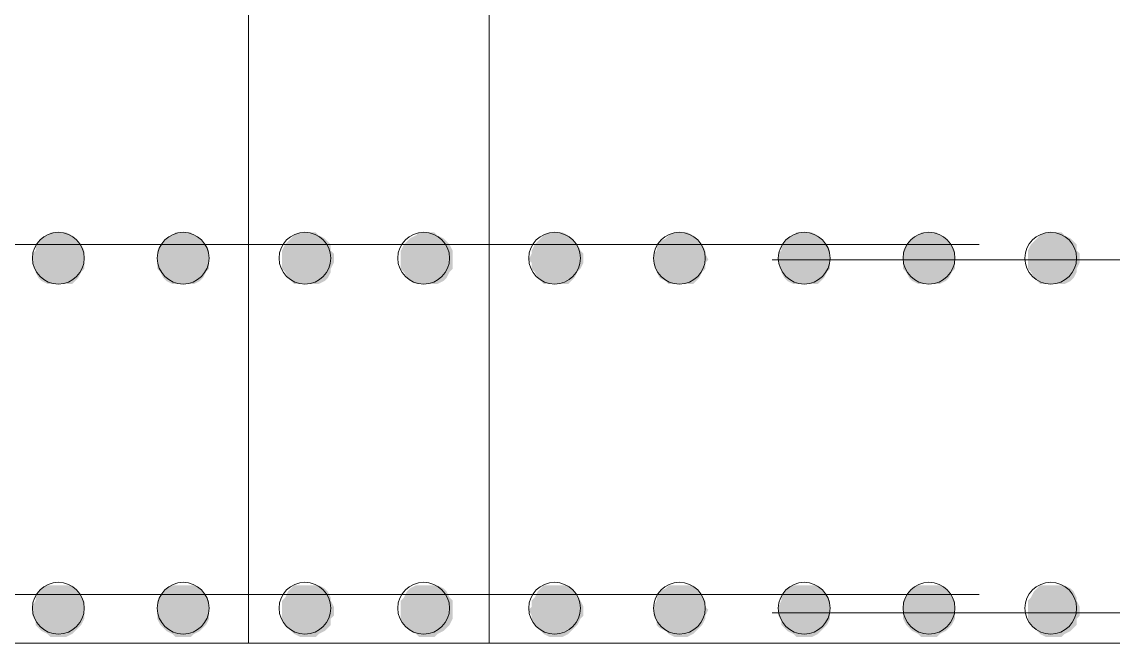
# Model space of a CAD drawing. Header units: inches. Extents: x 2 to 136, y 1 to 96.
# Drawn here: x 17.33 to 24.35, y 44.94 to 48.94 of the extents above; entities that cross this region are included whole.
import ezdxf

# ---------------------------------------------------------------- set-up
doc = ezdxf.new("R2010")
doc.units = ezdxf.units.IN
doc.header["$MEASUREMENT"] = 0
doc.layers.add('PDF_COLUMN', color=251, linetype='Continuous', true_color=0x636466)
doc.layers.add('PDF_Outer Line', color=165, linetype='Continuous', true_color=0x5258ac)
doc.layers.add('PDF_FLOOR LINES', color=7, linetype='Continuous')

msp = doc.modelspace()

# ---------------------------------------------------------------- linework, layer by layer
at = {"layer": 'PDF_COLUMN', "lineweight": 0}
for centre in [(17.569, 47.4198), (18.3719, 47.4198), (20.761, 47.4198), (21.5639, 47.4198), (22.3668, 47.4198), (23.1697, 47.4198), (23.953, 47.4198), (17.569, 45.1677), (18.3719, 45.1677), (20.761, 45.1677), (21.5639, 45.1677), (22.3668, 45.1677), (23.1697, 45.1677), (23.953, 45.1677)]:
    msp.add_circle(centre, 0.1665, dxfattribs=at)
at = {"layer": 'PDF_COLUMN', "color": 7, "lineweight": 0}
for centre in [(19.1552, 47.4198), (19.919, 47.4198), (19.1552, 45.1677), (19.919, 45.1677)]:
    msp.add_circle(centre, 0.1665, dxfattribs=at)
at = {"layer": 'PDF_COLUMN', "transparency": 33554559}
for points in [[(17.4613, 47.547), (17.6963, 47.5275), (17.4417, 47.5275)], [(17.5005, 47.5666), (17.6767, 47.547), (17.4613, 47.547)], [(17.6767, 47.547), (17.4613, 47.547), (17.6963, 47.5275)], [(17.5201, 47.5862), (17.6572, 47.5666), (17.5005, 47.5666)], [(17.6572, 47.5666), (17.5005, 47.5666), (17.6767, 47.547)], [(17.5592, 47.5862), (17.618, 47.5862), (17.5201, 47.5862)], [(17.618, 47.5862), (17.5201, 47.5862), (17.6572, 47.5666)], [(17.5984, 47.5862), (17.5592, 47.5862), (17.618, 47.5862)], [(18.2642, 47.547), (18.4992, 47.5275), (18.2446, 47.5275)], [(18.3034, 47.5666), (18.4796, 47.547), (18.2642, 47.547)], [(18.4796, 47.547), (18.2642, 47.547), (18.4992, 47.5275)], [(18.323, 47.5862), (18.4405, 47.5666), (18.3034, 47.5666)], [(18.4405, 47.5666), (18.3034, 47.5666), (18.4796, 47.547)], [(18.3621, 47.5862), (18.4209, 47.5862), (18.323, 47.5862)], [(18.4209, 47.5862), (18.323, 47.5862), (18.4405, 47.5666)], [(18.3817, 47.5862), (18.3621, 47.5862), (18.4209, 47.5862)], [(20.6729, 47.547), (20.8883, 47.5275), (20.6533, 47.5275)], [(20.6925, 47.5666), (20.8687, 47.547), (20.6729, 47.547)], [(20.8687, 47.547), (20.6729, 47.547), (20.8883, 47.5275)], [(20.7317, 47.5862), (20.8492, 47.5666), (20.6925, 47.5666)], [(20.8492, 47.5666), (20.6925, 47.5666), (20.8687, 47.547)], [(20.7512, 47.5862), (20.81, 47.5862), (20.7317, 47.5862)], [(20.81, 47.5862), (20.7317, 47.5862), (20.8492, 47.5666)], [(20.7904, 47.5862), (20.7512, 47.5862), (20.81, 47.5862)], [(21.4758, 47.547), (21.6912, 47.5275), (21.4366, 47.5275)], [(21.4954, 47.5666), (21.6716, 47.547), (21.4758, 47.547)], [(21.6716, 47.547), (21.4758, 47.547), (21.6912, 47.5275)], [(21.5346, 47.5862), (21.652, 47.5666), (21.4954, 47.5666)], [(21.652, 47.5666), (21.4954, 47.5666), (21.6716, 47.547)], [(21.5541, 47.5862), (21.6129, 47.5862), (21.5346, 47.5862)], [(21.6129, 47.5862), (21.5346, 47.5862), (21.652, 47.5666)], [(21.5933, 47.5862), (21.5541, 47.5862), (21.6129, 47.5862)], [(22.2591, 47.547), (22.4941, 47.5275), (22.2395, 47.5275)], [(22.2983, 47.5666), (22.4745, 47.547), (22.2591, 47.547)], [(22.4745, 47.547), (22.2591, 47.547), (22.4941, 47.5275)], [(22.3179, 47.5862), (22.4549, 47.5666), (22.2983, 47.5666)], [(22.4549, 47.5666), (22.2983, 47.5666), (22.4745, 47.547)], [(22.357, 47.5862), (22.4158, 47.5862), (22.3179, 47.5862)], [(22.4158, 47.5862), (22.3179, 47.5862), (22.4549, 47.5666)], [(22.3962, 47.5862), (22.357, 47.5862), (22.4158, 47.5862)], [(23.062, 47.547), (23.297, 47.5275), (23.0424, 47.5275)], [(23.1012, 47.5666), (23.2774, 47.547), (23.062, 47.547)], [(23.2774, 47.547), (23.062, 47.547), (23.297, 47.5275)], [(23.1208, 47.5862), (23.2383, 47.5666), (23.1012, 47.5666)], [(23.2383, 47.5666), (23.1012, 47.5666), (23.2774, 47.547)], [(23.1599, 47.5862), (23.2187, 47.5862), (23.1208, 47.5862)], [(23.2187, 47.5862), (23.1208, 47.5862), (23.2383, 47.5666)], [(23.1795, 47.5862), (23.1599, 47.5862), (23.2187, 47.5862)], [(23.8649, 47.547), (24.0999, 47.5275), (23.8453, 47.5275)], [(23.8845, 47.5666), (24.0803, 47.547), (23.8649, 47.547)], [(24.0803, 47.547), (23.8649, 47.547), (24.0999, 47.5275)], [(23.9237, 47.5862), (24.0412, 47.5666), (23.8845, 47.5666)], [(24.0412, 47.5666), (23.8845, 47.5666), (24.0803, 47.547)], [(23.9628, 47.5862), (24.0216, 47.5862), (23.9237, 47.5862)], [(24.0216, 47.5862), (23.9237, 47.5862), (24.0412, 47.5666)], [(23.9824, 47.5862), (23.9628, 47.5862), (24.0216, 47.5862)], [(17.4222, 47.4687), (17.7355, 47.4491), (17.4026, 47.4491)], [(17.4417, 47.5275), (17.7159, 47.5079), (17.4222, 47.5079)], [(17.7159, 47.5079), (17.4222, 47.5079), (17.7355, 47.4687)], [(17.4222, 47.5079), (17.7355, 47.4687), (17.4222, 47.4687)], [(17.7355, 47.4687), (17.4222, 47.4687), (17.7355, 47.4491)], [(17.6963, 47.5275), (17.4417, 47.5275), (17.7159, 47.5079)], [(18.2251, 47.5079), (18.5384, 47.4687), (18.2055, 47.4687)], [(18.5384, 47.4687), (18.2055, 47.4687), (18.5384, 47.4491)], [(18.2055, 47.4687), (18.5384, 47.4491), (18.2055, 47.4491)], [(18.2446, 47.5275), (18.5188, 47.5079), (18.2251, 47.5079)], [(18.5188, 47.5079), (18.2251, 47.5079), (18.5384, 47.4687)], [(18.4992, 47.5275), (18.2446, 47.5275), (18.5188, 47.5079)], [(20.6337, 47.5079), (20.9275, 47.4687), (20.6142, 47.4687)], [(20.9275, 47.4687), (20.6142, 47.4687), (20.9471, 47.4491)], [(20.6142, 47.4687), (20.9471, 47.4491), (20.6142, 47.4491)], [(20.6533, 47.5275), (20.9079, 47.5079), (20.6337, 47.5079)], [(20.9079, 47.5079), (20.6337, 47.5079), (20.9275, 47.4687)], [(20.8883, 47.5275), (20.6533, 47.5275), (20.9079, 47.5079)], [(21.4171, 47.4687), (21.7304, 47.4491), (21.3975, 47.4491)], [(21.4366, 47.5275), (21.7108, 47.5079), (21.4171, 47.5079)], [(21.7108, 47.5079), (21.4171, 47.5079), (21.7304, 47.4687)], [(21.4171, 47.5079), (21.7304, 47.4687), (21.4171, 47.4687)], [(21.7304, 47.4687), (21.4171, 47.4687), (21.7304, 47.4491)], [(21.6912, 47.5275), (21.4366, 47.5275), (21.7108, 47.5079)], [(22.22, 47.4687), (22.5333, 47.4491), (22.2004, 47.4491)], [(22.2395, 47.5275), (22.5137, 47.5079), (22.22, 47.5079)], [(22.5137, 47.5079), (22.22, 47.5079), (22.5333, 47.4687)], [(22.22, 47.5079), (22.5333, 47.4687), (22.22, 47.4687)], [(22.5333, 47.4687), (22.22, 47.4687), (22.5333, 47.4491)], [(22.4941, 47.5275), (22.2395, 47.5275), (22.5137, 47.5079)], [(23.0228, 47.5079), (23.3362, 47.4687), (23.0033, 47.4687)], [(23.3362, 47.4687), (23.0033, 47.4687), (23.3362, 47.4491)], [(23.0033, 47.4687), (23.3362, 47.4491), (23.0033, 47.4491)], [(23.0424, 47.5275), (23.3166, 47.5079), (23.0228, 47.5079)], [(23.3166, 47.5079), (23.0228, 47.5079), (23.3362, 47.4687)], [(23.297, 47.5275), (23.0424, 47.5275), (23.3166, 47.5079)], [(23.8257, 47.5079), (24.1195, 47.4687), (23.8062, 47.4687)], [(24.1195, 47.4687), (23.8062, 47.4687), (24.1391, 47.4491)], [(23.8062, 47.4687), (24.1391, 47.4491), (23.8062, 47.4491)], [(23.8453, 47.5275), (24.1195, 47.5079), (23.8257, 47.5079)], [(24.1195, 47.5079), (23.8257, 47.5079), (24.1195, 47.4687)], [(24.0999, 47.5275), (23.8453, 47.5275), (24.1195, 47.5079)], [(17.7355, 47.4491), (17.4026, 47.4491), (17.7355, 47.41)], [(17.4026, 47.4491), (17.7355, 47.41), (17.4026, 47.41)], [(17.7355, 47.41), (17.4026, 47.41), (17.7355, 47.3904)], [(17.4026, 47.41), (17.7355, 47.3904), (17.4026, 47.3904)], [(17.7355, 47.3904), (17.4026, 47.3904), (17.7355, 47.3512)], [(17.4026, 47.3904), (17.7355, 47.3512), (17.4222, 47.3512)], [(18.5384, 47.4491), (18.2055, 47.4491), (18.5384, 47.41)], [(18.2055, 47.4491), (18.5384, 47.41), (18.2055, 47.41)], [(18.5384, 47.41), (18.2055, 47.41), (18.5384, 47.3904)], [(18.2055, 47.41), (18.5384, 47.3904), (18.2055, 47.3904)], [(18.5384, 47.3904), (18.2055, 47.3904), (18.5384, 47.3512)], [(18.2055, 47.3904), (18.5384, 47.3512), (18.2055, 47.3512)], [(20.6142, 47.4491), (20.9471, 47.41), (20.5946, 47.41)], [(20.9471, 47.41), (20.5946, 47.41), (20.9471, 47.3904)], [(20.5946, 47.41), (20.9471, 47.3904), (20.6142, 47.3904)], [(20.9471, 47.4491), (20.6142, 47.4491), (20.9471, 47.41)], [(20.9471, 47.3904), (20.6142, 47.3904), (20.9275, 47.3512)], [(20.6142, 47.3904), (20.9275, 47.3512), (20.6142, 47.3512)], [(21.7304, 47.4491), (21.3975, 47.4491), (21.75, 47.41)], [(21.3975, 47.4491), (21.75, 47.41), (21.3975, 47.41)], [(21.75, 47.41), (21.3975, 47.41), (21.7304, 47.3904)], [(21.3975, 47.41), (21.7304, 47.3904), (21.3975, 47.3904)], [(21.7304, 47.3904), (21.3975, 47.3904), (21.7304, 47.3512)], [(21.3975, 47.3904), (21.7304, 47.3512), (21.4171, 47.3512)], [(22.5333, 47.4491), (22.2004, 47.4491), (22.5333, 47.41)], [(22.2004, 47.4491), (22.5333, 47.41), (22.2004, 47.41)], [(22.5333, 47.41), (22.2004, 47.41), (22.5333, 47.3904)], [(22.2004, 47.41), (22.5333, 47.3904), (22.2004, 47.3904)], [(22.5333, 47.3904), (22.2004, 47.3904), (22.5333, 47.3512)], [(22.2004, 47.3904), (22.5333, 47.3512), (22.22, 47.3512)], [(23.3362, 47.4491), (23.0033, 47.4491), (23.3362, 47.41)], [(23.0033, 47.4491), (23.3362, 47.41), (23.0033, 47.41)], [(23.3362, 47.41), (23.0033, 47.41), (23.3362, 47.3904)], [(23.0033, 47.41), (23.3362, 47.3904), (23.0033, 47.3904)], [(23.3362, 47.3904), (23.0033, 47.3904), (23.3362, 47.3512)], [(23.0033, 47.3904), (23.3362, 47.3512), (23.0033, 47.3512)], [(24.1391, 47.4491), (23.8062, 47.4491), (24.1391, 47.41)], [(23.8062, 47.4491), (24.1391, 47.41), (23.8062, 47.41)], [(24.1391, 47.41), (23.8062, 47.41), (24.1391, 47.3904)], [(23.8062, 47.41), (24.1391, 47.3904), (23.8062, 47.3904)], [(24.1391, 47.3904), (23.8062, 47.3904), (24.1195, 47.3512)], [(23.8062, 47.3904), (24.1195, 47.3512), (23.8062, 47.3512)], [(17.7355, 47.3512), (17.4222, 47.3512), (17.7159, 47.3316)], [(17.4222, 47.3512), (17.7159, 47.3316), (17.4222, 47.3316)], [(17.7159, 47.3316), (17.4222, 47.3316), (17.6963, 47.2925)], [(17.4222, 47.3316), (17.6963, 47.2925), (17.4417, 47.2925)], [(18.5384, 47.3512), (18.2055, 47.3512), (18.5188, 47.3316)], [(18.2055, 47.3512), (18.5188, 47.3316), (18.2251, 47.3316)], [(18.5188, 47.3316), (18.2251, 47.3316), (18.4992, 47.2925)], [(18.2251, 47.3316), (18.4992, 47.2925), (18.2446, 47.2925)], [(20.9275, 47.3512), (20.6142, 47.3512), (20.9079, 47.3316)], [(20.6142, 47.3512), (20.9079, 47.3316), (20.6337, 47.3316)], [(20.9079, 47.3316), (20.6337, 47.3316), (20.8883, 47.2925)], [(20.6337, 47.3316), (20.8883, 47.2925), (20.6533, 47.2925)], [(21.7304, 47.3512), (21.4171, 47.3512), (21.7108, 47.3316)], [(21.4171, 47.3512), (21.7108, 47.3316), (21.4171, 47.3316)], [(21.7108, 47.3316), (21.4171, 47.3316), (21.6912, 47.2925)], [(21.4171, 47.3316), (21.6912, 47.2925), (21.4366, 47.2925)], [(22.5333, 47.3512), (22.22, 47.3512), (22.5137, 47.3316)], [(22.22, 47.3512), (22.5137, 47.3316), (22.22, 47.3316)], [(22.5137, 47.3316), (22.22, 47.3316), (22.4941, 47.2925)], [(22.22, 47.3316), (22.4941, 47.2925), (22.2395, 47.2925)], [(23.3362, 47.3512), (23.0033, 47.3512), (23.3166, 47.3316)], [(23.0033, 47.3512), (23.3166, 47.3316), (23.0228, 47.3316)], [(23.3166, 47.3316), (23.0228, 47.3316), (23.297, 47.2925)], [(23.0228, 47.3316), (23.297, 47.2925), (23.0424, 47.2925)], [(24.1195, 47.3512), (23.8062, 47.3512), (24.1195, 47.3316)], [(23.8062, 47.3512), (24.1195, 47.3316), (23.8257, 47.3316)], [(24.1195, 47.3316), (23.8257, 47.3316), (24.0999, 47.2925)], [(23.8257, 47.3316), (24.0999, 47.2925), (23.8453, 47.2925)], [(17.6963, 47.2925), (17.4417, 47.2925), (17.6767, 47.2729)], [(17.4417, 47.2925), (17.6767, 47.2729), (17.4613, 47.2729)], [(17.6767, 47.2729), (17.4613, 47.2729), (17.6572, 47.2533)], [(17.4613, 47.2729), (17.6572, 47.2533), (17.5005, 47.2533)], [(17.6572, 47.2533), (17.5005, 47.2533), (17.618, 47.2533)], [(17.5005, 47.2533), (17.618, 47.2533), (17.5201, 47.2533)], [(17.618, 47.2533), (17.5201, 47.2533), (17.5984, 47.2533)], [(17.5201, 47.2533), (17.5984, 47.2533), (17.5592, 47.2533)], [(18.4992, 47.2925), (18.2446, 47.2925), (18.4796, 47.2729)], [(18.2446, 47.2925), (18.4796, 47.2729), (18.2642, 47.2729)], [(18.4796, 47.2729), (18.2642, 47.2729), (18.4405, 47.2533)], [(18.2642, 47.2729), (18.4405, 47.2533), (18.3034, 47.2533)], [(18.4405, 47.2533), (18.3034, 47.2533), (18.4209, 47.2533)], [(18.3034, 47.2533), (18.4209, 47.2533), (18.323, 47.2533)], [(18.4209, 47.2533), (18.323, 47.2533), (18.3817, 47.2533)], [(18.323, 47.2533), (18.3817, 47.2533), (18.3621, 47.2533)], [(20.8883, 47.2925), (20.6533, 47.2925), (20.8687, 47.2729)], [(20.6533, 47.2925), (20.8687, 47.2729), (20.6729, 47.2729)], [(20.8687, 47.2729), (20.6729, 47.2729), (20.8492, 47.2533)], [(20.6729, 47.2729), (20.8492, 47.2533), (20.6925, 47.2533)], [(20.8492, 47.2533), (20.6925, 47.2533), (20.81, 47.2533)], [(20.6925, 47.2533), (20.81, 47.2533), (20.7317, 47.2533)], [(20.81, 47.2533), (20.7317, 47.2533), (20.7904, 47.2533)], [(20.7317, 47.2533), (20.7904, 47.2533), (20.7512, 47.2533)], [(21.6912, 47.2925), (21.4366, 47.2925), (21.6716, 47.2729)], [(21.4366, 47.2925), (21.6716, 47.2729), (21.4758, 47.2729)], [(21.6716, 47.2729), (21.4758, 47.2729), (21.652, 47.2533)], [(21.4758, 47.2729), (21.652, 47.2533), (21.4954, 47.2533)], [(21.652, 47.2533), (21.4954, 47.2533), (21.6129, 47.2533)], [(21.4954, 47.2533), (21.6129, 47.2533), (21.5346, 47.2533)], [(21.6129, 47.2533), (21.5346, 47.2533), (21.5933, 47.2533)], [(21.5346, 47.2533), (21.5933, 47.2533), (21.5541, 47.2533)], [(22.4941, 47.2925), (22.2395, 47.2925), (22.4745, 47.2729)], [(22.2395, 47.2925), (22.4745, 47.2729), (22.2591, 47.2729)], [(22.4745, 47.2729), (22.2591, 47.2729), (22.4549, 47.2533)], [(22.2591, 47.2729), (22.4549, 47.2533), (22.2983, 47.2533)], [(22.4549, 47.2533), (22.2983, 47.2533), (22.4158, 47.2533)], [(22.2983, 47.2533), (22.4158, 47.2533), (22.3179, 47.2533)], [(22.4158, 47.2533), (22.3179, 47.2533), (22.3962, 47.2533)], [(22.3179, 47.2533), (22.3962, 47.2533), (22.357, 47.2533)], [(23.297, 47.2925), (23.0424, 47.2925), (23.2774, 47.2729)], [(23.0424, 47.2925), (23.2774, 47.2729), (23.062, 47.2729)], [(23.2774, 47.2729), (23.062, 47.2729), (23.2383, 47.2533)], [(23.062, 47.2729), (23.2383, 47.2533), (23.1012, 47.2533)], [(23.2383, 47.2533), (23.1012, 47.2533), (23.2187, 47.2533)], [(23.1012, 47.2533), (23.2187, 47.2533), (23.1208, 47.2533)], [(23.2187, 47.2533), (23.1208, 47.2533), (23.1795, 47.2533)], [(23.1208, 47.2533), (23.1795, 47.2533), (23.1599, 47.2533)], [(24.0999, 47.2925), (23.8453, 47.2925), (24.0803, 47.2729)], [(23.8453, 47.2925), (24.0803, 47.2729), (23.8649, 47.2729)], [(24.0803, 47.2729), (23.8649, 47.2729), (24.0412, 47.2533)], [(23.8649, 47.2729), (24.0412, 47.2533), (23.8845, 47.2533)], [(24.0412, 47.2533), (23.8845, 47.2533), (24.0216, 47.2533)], [(23.8845, 47.2533), (24.0216, 47.2533), (23.9237, 47.2533)], [(24.0216, 47.2533), (23.9237, 47.2533), (23.9824, 47.2533)], [(23.9237, 47.2533), (23.9824, 47.2533), (23.9628, 47.2533)], [(17.4613, 45.295), (17.6963, 45.2754), (17.4417, 45.2754)], [(17.5005, 45.3146), (17.6767, 45.295), (17.4613, 45.295)], [(17.6767, 45.295), (17.4613, 45.295), (17.6963, 45.2754)], [(17.5201, 45.3146), (17.6572, 45.3146), (17.5005, 45.3146)], [(17.6572, 45.3146), (17.5005, 45.3146), (17.6767, 45.295)], [(17.5592, 45.3146), (17.618, 45.3146), (17.5201, 45.3146)], [(17.618, 45.3146), (17.5201, 45.3146), (17.6572, 45.3146)], [(17.5984, 45.3146), (17.5592, 45.3146), (17.618, 45.3146)], [(18.2642, 45.295), (18.4992, 45.2754), (18.2446, 45.2754)], [(18.3034, 45.3146), (18.4796, 45.295), (18.2642, 45.295)], [(18.4796, 45.295), (18.2642, 45.295), (18.4992, 45.2754)], [(18.323, 45.3146), (18.4405, 45.3146), (18.3034, 45.3146)], [(18.4405, 45.3146), (18.3034, 45.3146), (18.4796, 45.295)], [(18.3621, 45.3146), (18.4209, 45.3146), (18.323, 45.3146)], [(18.4209, 45.3146), (18.323, 45.3146), (18.4405, 45.3146)], [(18.3817, 45.3146), (18.3621, 45.3146), (18.4209, 45.3146)], [(20.6729, 45.295), (20.8883, 45.2754), (20.6533, 45.2754)], [(20.6925, 45.3146), (20.8687, 45.295), (20.6729, 45.295)], [(20.8687, 45.295), (20.6729, 45.295), (20.8883, 45.2754)], [(20.7317, 45.3146), (20.8492, 45.3146), (20.6925, 45.3146)], [(20.8492, 45.3146), (20.6925, 45.3146), (20.8687, 45.295)], [(20.7512, 45.3146), (20.81, 45.3146), (20.7317, 45.3146)], [(20.81, 45.3146), (20.7317, 45.3146), (20.8492, 45.3146)], [(20.7904, 45.3146), (20.7512, 45.3146), (20.81, 45.3146)], [(21.4758, 45.295), (21.6912, 45.2754), (21.4366, 45.2754)], [(21.4954, 45.3146), (21.6716, 45.295), (21.4758, 45.295)], [(21.6716, 45.295), (21.4758, 45.295), (21.6912, 45.2754)], [(21.5346, 45.3146), (21.652, 45.3146), (21.4954, 45.3146)], [(21.652, 45.3146), (21.4954, 45.3146), (21.6716, 45.295)], [(21.5541, 45.3146), (21.6129, 45.3146), (21.5346, 45.3146)], [(21.6129, 45.3146), (21.5346, 45.3146), (21.652, 45.3146)], [(21.5933, 45.3146), (21.5541, 45.3146), (21.6129, 45.3146)], [(22.2591, 45.295), (22.4941, 45.2754), (22.2395, 45.2754)], [(22.2983, 45.3146), (22.4745, 45.295), (22.2591, 45.295)], [(22.4745, 45.295), (22.2591, 45.295), (22.4941, 45.2754)], [(22.3179, 45.3146), (22.4549, 45.3146), (22.2983, 45.3146)], [(22.4549, 45.3146), (22.2983, 45.3146), (22.4745, 45.295)], [(22.357, 45.3146), (22.4158, 45.3146), (22.3179, 45.3146)], [(22.4158, 45.3146), (22.3179, 45.3146), (22.4549, 45.3146)], [(22.3962, 45.3146), (22.357, 45.3146), (22.4158, 45.3146)], [(23.062, 45.295), (23.297, 45.2754), (23.0424, 45.2754)], [(23.1012, 45.3146), (23.2774, 45.295), (23.062, 45.295)], [(23.2774, 45.295), (23.062, 45.295), (23.297, 45.2754)], [(23.1208, 45.3146), (23.2383, 45.3146), (23.1012, 45.3146)], [(23.2383, 45.3146), (23.1012, 45.3146), (23.2774, 45.295)], [(23.1599, 45.3146), (23.2187, 45.3146), (23.1208, 45.3146)], [(23.2187, 45.3146), (23.1208, 45.3146), (23.2383, 45.3146)], [(23.1795, 45.3146), (23.1599, 45.3146), (23.2187, 45.3146)], [(23.8649, 45.295), (24.0999, 45.2754), (23.8453, 45.2754)], [(23.8845, 45.3146), (24.0803, 45.295), (23.8649, 45.295)], [(24.0803, 45.295), (23.8649, 45.295), (24.0999, 45.2754)], [(23.9237, 45.3146), (24.0412, 45.3146), (23.8845, 45.3146)], [(24.0412, 45.3146), (23.8845, 45.3146), (24.0803, 45.295)], [(23.9628, 45.3146), (24.0216, 45.3146), (23.9237, 45.3146)], [(24.0216, 45.3146), (23.9237, 45.3146), (24.0412, 45.3146)], [(23.9824, 45.3146), (23.9628, 45.3146), (24.0216, 45.3146)], [(17.4222, 45.2167), (17.7355, 45.1775), (17.4026, 45.1775)], [(17.4417, 45.2754), (17.7159, 45.2363), (17.4222, 45.2363)], [(17.7159, 45.2363), (17.4222, 45.2363), (17.7355, 45.2167)], [(17.4222, 45.2363), (17.7355, 45.2167), (17.4222, 45.2167)], [(17.7355, 45.2167), (17.4222, 45.2167), (17.7355, 45.1775)], [(17.6963, 45.2754), (17.4417, 45.2754), (17.7159, 45.2363)], [(18.2251, 45.2363), (18.5384, 45.2167), (18.2055, 45.2167)], [(18.5384, 45.2167), (18.2055, 45.2167), (18.5384, 45.1775)], [(18.2055, 45.2167), (18.5384, 45.1775), (18.2055, 45.1775)], [(18.2446, 45.2754), (18.5188, 45.2363), (18.2251, 45.2363)], [(18.5188, 45.2363), (18.2251, 45.2363), (18.5384, 45.2167)], [(18.4992, 45.2754), (18.2446, 45.2754), (18.5188, 45.2363)], [(20.6337, 45.2363), (20.9275, 45.2167), (20.6142, 45.2167)], [(20.9275, 45.2167), (20.6142, 45.2167), (20.9471, 45.1775)], [(20.6142, 45.2167), (20.9471, 45.1775), (20.6142, 45.1775)], [(20.6533, 45.2754), (20.9079, 45.2363), (20.6337, 45.2363)], [(20.9079, 45.2363), (20.6337, 45.2363), (20.9275, 45.2167)], [(20.8883, 45.2754), (20.6533, 45.2754), (20.9079, 45.2363)], [(21.4171, 45.2167), (21.7304, 45.1775), (21.3975, 45.1775)], [(21.4366, 45.2754), (21.7108, 45.2363), (21.4171, 45.2363)], [(21.7108, 45.2363), (21.4171, 45.2363), (21.7304, 45.2167)], [(21.4171, 45.2363), (21.7304, 45.2167), (21.4171, 45.2167)], [(21.7304, 45.2167), (21.4171, 45.2167), (21.7304, 45.1775)], [(21.6912, 45.2754), (21.4366, 45.2754), (21.7108, 45.2363)], [(22.22, 45.2167), (22.5333, 45.1775), (22.2004, 45.1775)], [(22.2395, 45.2754), (22.5137, 45.2363), (22.22, 45.2363)], [(22.5137, 45.2363), (22.22, 45.2363), (22.5333, 45.2167)], [(22.22, 45.2363), (22.5333, 45.2167), (22.22, 45.2167)], [(22.5333, 45.2167), (22.22, 45.2167), (22.5333, 45.1775)], [(22.4941, 45.2754), (22.2395, 45.2754), (22.5137, 45.2363)], [(23.0228, 45.2363), (23.3362, 45.2167), (23.0033, 45.2167)], [(23.3362, 45.2167), (23.0033, 45.2167), (23.3362, 45.1775)], [(23.0033, 45.2167), (23.3362, 45.1775), (23.0033, 45.1775)], [(23.0424, 45.2754), (23.3166, 45.2363), (23.0228, 45.2363)], [(23.3166, 45.2363), (23.0228, 45.2363), (23.3362, 45.2167)], [(23.297, 45.2754), (23.0424, 45.2754), (23.3166, 45.2363)], [(23.8257, 45.2363), (24.1195, 45.2167), (23.8062, 45.2167)], [(24.1195, 45.2167), (23.8062, 45.2167), (24.1391, 45.1775)], [(23.8062, 45.2167), (24.1391, 45.1775), (23.8062, 45.1775)], [(23.8453, 45.2754), (24.1195, 45.2363), (23.8257, 45.2363)], [(24.1195, 45.2363), (23.8257, 45.2363), (24.1195, 45.2167)], [(24.0999, 45.2754), (23.8453, 45.2754), (24.1195, 45.2363)], [(17.7355, 45.1775), (17.4026, 45.1775), (17.7355, 45.1579)], [(17.4026, 45.1775), (17.7355, 45.1579), (17.4026, 45.1579)], [(17.7355, 45.1579), (17.4026, 45.1579), (17.7355, 45.1188)], [(17.4026, 45.1579), (17.7355, 45.1188), (17.4026, 45.1188)], [(18.5384, 45.1775), (18.2055, 45.1775), (18.5384, 45.1579)], [(18.2055, 45.1775), (18.5384, 45.1579), (18.2055, 45.1579)], [(18.5384, 45.1579), (18.2055, 45.1579), (18.5384, 45.1188)], [(18.2055, 45.1579), (18.5384, 45.1188), (18.2055, 45.1188)], [(20.6142, 45.1775), (20.9471, 45.1579), (20.5946, 45.1579)], [(20.9471, 45.1579), (20.5946, 45.1579), (20.9471, 45.1188)], [(20.5946, 45.1579), (20.9471, 45.1188), (20.6142, 45.1188)], [(20.9471, 45.1775), (20.6142, 45.1775), (20.9471, 45.1579)], [(21.7304, 45.1775), (21.3975, 45.1775), (21.75, 45.1579)], [(21.3975, 45.1775), (21.75, 45.1579), (21.3975, 45.1579)], [(21.75, 45.1579), (21.3975, 45.1579), (21.7304, 45.1188)], [(21.3975, 45.1579), (21.7304, 45.1188), (21.3975, 45.1188)], [(22.5333, 45.1775), (22.2004, 45.1775), (22.5333, 45.1579)], [(22.2004, 45.1775), (22.5333, 45.1579), (22.2004, 45.1579)], [(22.5333, 45.1579), (22.2004, 45.1579), (22.5333, 45.1188)], [(22.2004, 45.1579), (22.5333, 45.1188), (22.2004, 45.1188)], [(23.3362, 45.1775), (23.0033, 45.1775), (23.3362, 45.1579)], [(23.0033, 45.1775), (23.3362, 45.1579), (23.0033, 45.1579)], [(23.3362, 45.1579), (23.0033, 45.1579), (23.3362, 45.1188)], [(23.0033, 45.1579), (23.3362, 45.1188), (23.0033, 45.1188)], [(24.1391, 45.1775), (23.8062, 45.1775), (24.1391, 45.1579)], [(23.8062, 45.1775), (24.1391, 45.1579), (23.8062, 45.1579)], [(24.1391, 45.1579), (23.8062, 45.1579), (24.1391, 45.1188)], [(23.8062, 45.1579), (24.1391, 45.1188), (23.8062, 45.1188)], [(17.7355, 45.1188), (17.4026, 45.1188), (17.7355, 45.0992)], [(17.4026, 45.1188), (17.7355, 45.0992), (17.4222, 45.0992)], [(17.7355, 45.0992), (17.4222, 45.0992), (17.7159, 45.06)], [(17.4222, 45.0992), (17.7159, 45.06), (17.4222, 45.06)], [(18.5384, 45.1188), (18.2055, 45.1188), (18.5384, 45.0992)], [(18.2055, 45.1188), (18.5384, 45.0992), (18.2055, 45.0992)], [(18.5384, 45.0992), (18.2055, 45.0992), (18.5188, 45.06)], [(18.2055, 45.0992), (18.5188, 45.06), (18.2251, 45.06)], [(20.9471, 45.1188), (20.6142, 45.1188), (20.9275, 45.0992)], [(20.6142, 45.1188), (20.9275, 45.0992), (20.6142, 45.0992)], [(20.9275, 45.0992), (20.6142, 45.0992), (20.9079, 45.06)], [(20.6142, 45.0992), (20.9079, 45.06), (20.6337, 45.06)], [(21.7304, 45.1188), (21.3975, 45.1188), (21.7304, 45.0992)], [(21.3975, 45.1188), (21.7304, 45.0992), (21.4171, 45.0992)], [(21.7304, 45.0992), (21.4171, 45.0992), (21.7108, 45.06)], [(21.4171, 45.0992), (21.7108, 45.06), (21.4171, 45.06)], [(22.5333, 45.1188), (22.2004, 45.1188), (22.5333, 45.0992)], [(22.2004, 45.1188), (22.5333, 45.0992), (22.22, 45.0992)], [(22.5333, 45.0992), (22.22, 45.0992), (22.5137, 45.06)], [(22.22, 45.0992), (22.5137, 45.06), (22.22, 45.06)], [(23.3362, 45.1188), (23.0033, 45.1188), (23.3362, 45.0992)], [(23.0033, 45.1188), (23.3362, 45.0992), (23.0033, 45.0992)], [(23.3362, 45.0992), (23.0033, 45.0992), (23.3166, 45.06)], [(23.0033, 45.0992), (23.3166, 45.06), (23.0228, 45.06)], [(24.1391, 45.1188), (23.8062, 45.1188), (24.1195, 45.0992)], [(23.8062, 45.1188), (24.1195, 45.0992), (23.8062, 45.0992)], [(24.1195, 45.0992), (23.8062, 45.0992), (24.1195, 45.06)], [(23.8062, 45.0992), (24.1195, 45.06), (23.8257, 45.06)], [(17.7159, 45.06), (17.4222, 45.06), (17.6963, 45.0404)], [(17.4222, 45.06), (17.6963, 45.0404), (17.4417, 45.0404)], [(17.6963, 45.0404), (17.4417, 45.0404), (17.6767, 45.0209)], [(17.4417, 45.0404), (17.6767, 45.0209), (17.4613, 45.0209)], [(17.6767, 45.0209), (17.4613, 45.0209), (17.6572, 45.0013)], [(17.4613, 45.0209), (17.6572, 45.0013), (17.5005, 45.0013)], [(17.6572, 45.0013), (17.5005, 45.0013), (17.618, 44.9817)], [(17.5005, 45.0013), (17.618, 44.9817), (17.5201, 44.9817)], [(18.5188, 45.06), (18.2251, 45.06), (18.4992, 45.0404)], [(18.2251, 45.06), (18.4992, 45.0404), (18.2446, 45.0404)], [(18.4992, 45.0404), (18.2446, 45.0404), (18.4796, 45.0209)], [(18.2446, 45.0404), (18.4796, 45.0209), (18.2642, 45.0209)], [(18.4796, 45.0209), (18.2642, 45.0209), (18.4405, 45.0013)], [(18.2642, 45.0209), (18.4405, 45.0013), (18.3034, 45.0013)], [(18.4405, 45.0013), (18.3034, 45.0013), (18.4209, 44.9817)], [(18.3034, 45.0013), (18.4209, 44.9817), (18.323, 44.9817)], [(20.9079, 45.06), (20.6337, 45.06), (20.8883, 45.0404)], [(20.6337, 45.06), (20.8883, 45.0404), (20.6533, 45.0404)], [(20.8883, 45.0404), (20.6533, 45.0404), (20.8687, 45.0209)], [(20.6533, 45.0404), (20.8687, 45.0209), (20.6729, 45.0209)], [(20.8687, 45.0209), (20.6729, 45.0209), (20.8492, 45.0013)], [(20.6729, 45.0209), (20.8492, 45.0013), (20.6925, 45.0013)], [(20.8492, 45.0013), (20.6925, 45.0013), (20.81, 44.9817)], [(20.6925, 45.0013), (20.81, 44.9817), (20.7317, 44.9817)], [(21.7108, 45.06), (21.4171, 45.06), (21.6912, 45.0404)], [(21.4171, 45.06), (21.6912, 45.0404), (21.4366, 45.0404)], [(21.6912, 45.0404), (21.4366, 45.0404), (21.6716, 45.0209)], [(21.4366, 45.0404), (21.6716, 45.0209), (21.4758, 45.0209)], [(21.6716, 45.0209), (21.4758, 45.0209), (21.652, 45.0013)], [(21.4758, 45.0209), (21.652, 45.0013), (21.4954, 45.0013)], [(21.652, 45.0013), (21.4954, 45.0013), (21.6129, 44.9817)], [(21.4954, 45.0013), (21.6129, 44.9817), (21.5346, 44.9817)], [(22.5137, 45.06), (22.22, 45.06), (22.4941, 45.0404)], [(22.22, 45.06), (22.4941, 45.0404), (22.2395, 45.0404)], [(22.4941, 45.0404), (22.2395, 45.0404), (22.4745, 45.0209)], [(22.2395, 45.0404), (22.4745, 45.0209), (22.2591, 45.0209)], [(22.4745, 45.0209), (22.2591, 45.0209), (22.4549, 45.0013)], [(22.2591, 45.0209), (22.4549, 45.0013), (22.2983, 45.0013)], [(22.4549, 45.0013), (22.2983, 45.0013), (22.4158, 44.9817)], [(22.2983, 45.0013), (22.4158, 44.9817), (22.3179, 44.9817)], [(23.3166, 45.06), (23.0228, 45.06), (23.297, 45.0404)], [(23.0228, 45.06), (23.297, 45.0404), (23.0424, 45.0404)], [(23.297, 45.0404), (23.0424, 45.0404), (23.2774, 45.0209)], [(23.0424, 45.0404), (23.2774, 45.0209), (23.062, 45.0209)], [(23.2774, 45.0209), (23.062, 45.0209), (23.2383, 45.0013)], [(23.062, 45.0209), (23.2383, 45.0013), (23.1012, 45.0013)], [(23.2383, 45.0013), (23.1012, 45.0013), (23.2187, 44.9817)], [(23.1012, 45.0013), (23.2187, 44.9817), (23.1208, 44.9817)], [(24.1195, 45.06), (23.8257, 45.06), (24.0999, 45.0404)], [(23.8257, 45.06), (24.0999, 45.0404), (23.8453, 45.0404)], [(24.0999, 45.0404), (23.8453, 45.0404), (24.0803, 45.0209)], [(23.8453, 45.0404), (24.0803, 45.0209), (23.8649, 45.0209)], [(24.0803, 45.0209), (23.8649, 45.0209), (24.0412, 45.0013)], [(23.8649, 45.0209), (24.0412, 45.0013), (23.8845, 45.0013)], [(24.0412, 45.0013), (23.8845, 45.0013), (24.0216, 44.9817)], [(23.8845, 45.0013), (24.0216, 44.9817), (23.9237, 44.9817)], [(17.618, 44.9817), (17.5201, 44.9817), (17.5984, 44.9817)], [(17.5201, 44.9817), (17.5984, 44.9817), (17.5592, 44.9817)], [(18.4209, 44.9817), (18.323, 44.9817), (18.3817, 44.9817)], [(18.323, 44.9817), (18.3817, 44.9817), (18.3621, 44.9817)], [(20.81, 44.9817), (20.7317, 44.9817), (20.7904, 44.9817)], [(20.7317, 44.9817), (20.7904, 44.9817), (20.7512, 44.9817)], [(21.6129, 44.9817), (21.5346, 44.9817), (21.5933, 44.9817)], [(21.5346, 44.9817), (21.5933, 44.9817), (21.5541, 44.9817)], [(22.4158, 44.9817), (22.3179, 44.9817), (22.3962, 44.9817)], [(22.3179, 44.9817), (22.3962, 44.9817), (22.357, 44.9817)], [(23.2187, 44.9817), (23.1208, 44.9817), (23.1795, 44.9817)], [(23.1208, 44.9817), (23.1795, 44.9817), (23.1599, 44.9817)], [(24.0216, 44.9817), (23.9237, 44.9817), (23.9824, 44.9817)], [(23.9237, 44.9817), (23.9824, 44.9817), (23.9628, 44.9817)]]:
    msp.add_solid(points, dxfattribs=at)
at = {"layer": 'PDF_COLUMN', "color": 7, "transparency": 33554559}
for points in [[(19.0671, 47.547), (19.3021, 47.5275), (19.0475, 47.5275)], [(19.0867, 47.5666), (19.2825, 47.547), (19.0671, 47.547)], [(19.2825, 47.547), (19.0671, 47.547), (19.3021, 47.5275)], [(19.1259, 47.5862), (19.2434, 47.5666), (19.0867, 47.5666)], [(19.2434, 47.5666), (19.0867, 47.5666), (19.2825, 47.547)], [(19.165, 47.5862), (19.2238, 47.5862), (19.1259, 47.5862)], [(19.2238, 47.5862), (19.1259, 47.5862), (19.2434, 47.5666)], [(19.1846, 47.5862), (19.165, 47.5862), (19.2238, 47.5862)], [(19.8308, 47.547), (20.0658, 47.5275), (19.8113, 47.5275)], [(19.87, 47.5666), (20.0463, 47.547), (19.8308, 47.547)], [(20.0463, 47.547), (19.8308, 47.547), (20.0658, 47.5275)], [(19.8896, 47.5862), (20.0071, 47.5666), (19.87, 47.5666)], [(20.0071, 47.5666), (19.87, 47.5666), (20.0463, 47.547)], [(19.9288, 47.5862), (19.9875, 47.5862), (19.8896, 47.5862)], [(19.9875, 47.5862), (19.8896, 47.5862), (20.0071, 47.5666)], [(19.9483, 47.5862), (19.9288, 47.5862), (19.9875, 47.5862)], [(19.028, 47.5079), (19.3217, 47.4687), (19.0084, 47.4687)], [(19.3217, 47.4687), (19.0084, 47.4687), (19.3413, 47.4491)], [(19.0084, 47.4687), (19.3413, 47.4491), (19.0084, 47.4491)], [(19.0475, 47.5275), (19.3217, 47.5079), (19.028, 47.5079)], [(19.3217, 47.5079), (19.028, 47.5079), (19.3217, 47.4687)], [(19.3021, 47.5275), (19.0475, 47.5275), (19.3217, 47.5079)], [(19.7917, 47.5079), (20.105, 47.4687), (19.7721, 47.4687)], [(20.105, 47.4687), (19.7721, 47.4687), (20.105, 47.4491)], [(19.7721, 47.4687), (20.105, 47.4491), (19.7721, 47.4491)], [(19.8113, 47.5275), (20.0854, 47.5079), (19.7917, 47.5079)], [(20.0854, 47.5079), (19.7917, 47.5079), (20.105, 47.4687)], [(20.0658, 47.5275), (19.8113, 47.5275), (20.0854, 47.5079)], [(19.3413, 47.4491), (19.0084, 47.4491), (19.3413, 47.41)], [(19.0084, 47.4491), (19.3413, 47.41), (19.0084, 47.41)], [(19.3413, 47.41), (19.0084, 47.41), (19.3413, 47.3904)], [(19.0084, 47.41), (19.3413, 47.3904), (19.0084, 47.3904)], [(19.3413, 47.3904), (19.0084, 47.3904), (19.3217, 47.3512)], [(19.0084, 47.3904), (19.3217, 47.3512), (19.0084, 47.3512)], [(20.105, 47.4491), (19.7721, 47.4491), (20.105, 47.41)], [(19.7721, 47.4491), (20.105, 47.41), (19.7721, 47.41)], [(20.105, 47.41), (19.7721, 47.41), (20.105, 47.3904)], [(19.7721, 47.41), (20.105, 47.3904), (19.7721, 47.3904)], [(20.105, 47.3904), (19.7721, 47.3904), (20.105, 47.3512)], [(19.7721, 47.3904), (20.105, 47.3512), (19.7721, 47.3512)], [(19.3217, 47.3512), (19.0084, 47.3512), (19.3217, 47.3316)], [(19.0084, 47.3512), (19.3217, 47.3316), (19.028, 47.3316)], [(19.3217, 47.3316), (19.028, 47.3316), (19.3021, 47.2925)], [(19.028, 47.3316), (19.3021, 47.2925), (19.0475, 47.2925)], [(20.105, 47.3512), (19.7721, 47.3512), (20.0854, 47.3316)], [(19.7721, 47.3512), (20.0854, 47.3316), (19.7917, 47.3316)], [(20.0854, 47.3316), (19.7917, 47.3316), (20.0658, 47.2925)], [(19.7917, 47.3316), (20.0658, 47.2925), (19.8113, 47.2925)], [(19.3021, 47.2925), (19.0475, 47.2925), (19.2825, 47.2729)], [(19.0475, 47.2925), (19.2825, 47.2729), (19.0671, 47.2729)], [(19.2825, 47.2729), (19.0671, 47.2729), (19.2434, 47.2533)], [(19.0671, 47.2729), (19.2434, 47.2533), (19.0867, 47.2533)], [(19.2434, 47.2533), (19.0867, 47.2533), (19.2238, 47.2533)], [(19.0867, 47.2533), (19.2238, 47.2533), (19.1259, 47.2533)], [(19.2238, 47.2533), (19.1259, 47.2533), (19.1846, 47.2533)], [(19.1259, 47.2533), (19.1846, 47.2533), (19.165, 47.2533)], [(20.0658, 47.2925), (19.8113, 47.2925), (20.0463, 47.2729)], [(19.8113, 47.2925), (20.0463, 47.2729), (19.8308, 47.2729)], [(20.0463, 47.2729), (19.8308, 47.2729), (20.0071, 47.2533)], [(19.8308, 47.2729), (20.0071, 47.2533), (19.87, 47.2533)], [(20.0071, 47.2533), (19.87, 47.2533), (19.9875, 47.2533)], [(19.87, 47.2533), (19.9875, 47.2533), (19.8896, 47.2533)], [(19.9875, 47.2533), (19.8896, 47.2533), (19.9483, 47.2533)], [(19.8896, 47.2533), (19.9483, 47.2533), (19.9288, 47.2533)], [(19.0671, 45.295), (19.3021, 45.2754), (19.0475, 45.2754)], [(19.0867, 45.3146), (19.2825, 45.295), (19.0671, 45.295)], [(19.2825, 45.295), (19.0671, 45.295), (19.3021, 45.2754)], [(19.1259, 45.3146), (19.2434, 45.3146), (19.0867, 45.3146)], [(19.2434, 45.3146), (19.0867, 45.3146), (19.2825, 45.295)], [(19.165, 45.3146), (19.2238, 45.3146), (19.1259, 45.3146)], [(19.2238, 45.3146), (19.1259, 45.3146), (19.2434, 45.3146)], [(19.1846, 45.3146), (19.165, 45.3146), (19.2238, 45.3146)], [(19.8308, 45.295), (20.0658, 45.2754), (19.8113, 45.2754)], [(19.87, 45.3146), (20.0463, 45.295), (19.8308, 45.295)], [(20.0463, 45.295), (19.8308, 45.295), (20.0658, 45.2754)], [(19.8896, 45.3146), (20.0071, 45.3146), (19.87, 45.3146)], [(20.0071, 45.3146), (19.87, 45.3146), (20.0463, 45.295)], [(19.9288, 45.3146), (19.9875, 45.3146), (19.8896, 45.3146)], [(19.9875, 45.3146), (19.8896, 45.3146), (20.0071, 45.3146)], [(19.9483, 45.3146), (19.9288, 45.3146), (19.9875, 45.3146)], [(19.028, 45.2363), (19.3217, 45.2167), (19.0084, 45.2167)], [(19.3217, 45.2167), (19.0084, 45.2167), (19.3413, 45.1775)], [(19.0084, 45.2167), (19.3413, 45.1775), (19.0084, 45.1775)], [(19.0475, 45.2754), (19.3217, 45.2363), (19.028, 45.2363)], [(19.3217, 45.2363), (19.028, 45.2363), (19.3217, 45.2167)], [(19.3021, 45.2754), (19.0475, 45.2754), (19.3217, 45.2363)], [(19.7917, 45.2363), (20.105, 45.2167), (19.7721, 45.2167)], [(20.105, 45.2167), (19.7721, 45.2167), (20.105, 45.1775)], [(19.7721, 45.2167), (20.105, 45.1775), (19.7721, 45.1775)], [(19.8113, 45.2754), (20.0854, 45.2363), (19.7917, 45.2363)], [(20.0854, 45.2363), (19.7917, 45.2363), (20.105, 45.2167)], [(20.0658, 45.2754), (19.8113, 45.2754), (20.0854, 45.2363)], [(19.3413, 45.1775), (19.0084, 45.1775), (19.3413, 45.1579)], [(19.0084, 45.1775), (19.3413, 45.1579), (19.0084, 45.1579)], [(19.3413, 45.1579), (19.0084, 45.1579), (19.3413, 45.1188)], [(19.0084, 45.1579), (19.3413, 45.1188), (19.0084, 45.1188)], [(20.105, 45.1775), (19.7721, 45.1775), (20.105, 45.1579)], [(19.7721, 45.1775), (20.105, 45.1579), (19.7721, 45.1579)], [(20.105, 45.1579), (19.7721, 45.1579), (20.105, 45.1188)], [(19.7721, 45.1579), (20.105, 45.1188), (19.7721, 45.1188)], [(19.3413, 45.1188), (19.0084, 45.1188), (19.3217, 45.0992)], [(19.0084, 45.1188), (19.3217, 45.0992), (19.0084, 45.0992)], [(19.3217, 45.0992), (19.0084, 45.0992), (19.3217, 45.06)], [(19.0084, 45.0992), (19.3217, 45.06), (19.028, 45.06)], [(20.105, 45.1188), (19.7721, 45.1188), (20.105, 45.0992)], [(19.7721, 45.1188), (20.105, 45.0992), (19.7721, 45.0992)], [(20.105, 45.0992), (19.7721, 45.0992), (20.0854, 45.06)], [(19.7721, 45.0992), (20.0854, 45.06), (19.7917, 45.06)], [(19.3217, 45.06), (19.028, 45.06), (19.3021, 45.0404)], [(19.028, 45.06), (19.3021, 45.0404), (19.0475, 45.0404)], [(19.3021, 45.0404), (19.0475, 45.0404), (19.2825, 45.0209)], [(19.0475, 45.0404), (19.2825, 45.0209), (19.0671, 45.0209)], [(19.2825, 45.0209), (19.0671, 45.0209), (19.2434, 45.0013)], [(19.0671, 45.0209), (19.2434, 45.0013), (19.0867, 45.0013)], [(19.2434, 45.0013), (19.0867, 45.0013), (19.2238, 44.9817)], [(19.0867, 45.0013), (19.2238, 44.9817), (19.1259, 44.9817)], [(20.0854, 45.06), (19.7917, 45.06), (20.0658, 45.0404)], [(19.7917, 45.06), (20.0658, 45.0404), (19.8113, 45.0404)], [(20.0658, 45.0404), (19.8113, 45.0404), (20.0463, 45.0209)], [(19.8113, 45.0404), (20.0463, 45.0209), (19.8308, 45.0209)], [(20.0463, 45.0209), (19.8308, 45.0209), (20.0071, 45.0013)], [(19.8308, 45.0209), (20.0071, 45.0013), (19.87, 45.0013)], [(20.0071, 45.0013), (19.87, 45.0013), (19.9875, 44.9817)], [(19.87, 45.0013), (19.9875, 44.9817), (19.8896, 44.9817)], [(19.2238, 44.9817), (19.1259, 44.9817), (19.1846, 44.9817)], [(19.1259, 44.9817), (19.1846, 44.9817), (19.165, 44.9817)], [(19.9875, 44.9817), (19.8896, 44.9817), (19.9483, 44.9817)], [(19.8896, 44.9817), (19.9483, 44.9817), (19.9288, 44.9817)]]:
    msp.add_solid(points, dxfattribs=at)
at = {"layer": 'PDF_FLOOR LINES', "lineweight": 0}
for points in [[(15.8751, 47.5079), (23.4928, 47.5079)], [(22.1612, 47.41), (29.8377, 47.41)], [(15.8751, 45.2559), (23.4928, 45.2559)], [(22.1612, 45.1384), (29.8377, 45.1384)]]:
    msp.add_lwpolyline(points, dxfattribs=at)
at = {"layer": 'PDF_Outer Line', "color": 7, "lineweight": 0}
msp.add_lwpolyline([(95.8904, 67.2278), (95.8904, 44.9425), (10.3528, 44.9425), (10.3528, 67.4823), (10.3528, 64.5057)], dxfattribs=at)
msp.add_lwpolyline([(18.793, 67.4823), (20.34, 67.4823), (20.34, 44.9425), (18.793, 44.9425)], close=True, dxfattribs=at)

doc.saveas('drawing.dxf')
